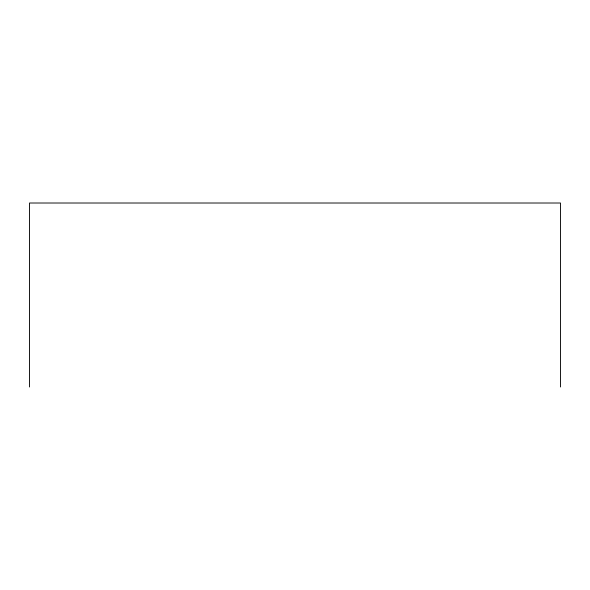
<?xml version="1.0" encoding="UTF-8"?>
<svg xmlns="http://www.w3.org/2000/svg" width="590" height="590" viewBox="0 0 590 590"><rect width="100%" height="100%" fill="white"/><g stroke="black" fill="none" stroke-linecap="round" stroke-linejoin="round"><path stroke-width="0.89" d="M560.5 386.988L560.5 203.012L29.5 203.012L29.5 386.988"/></g></svg>
